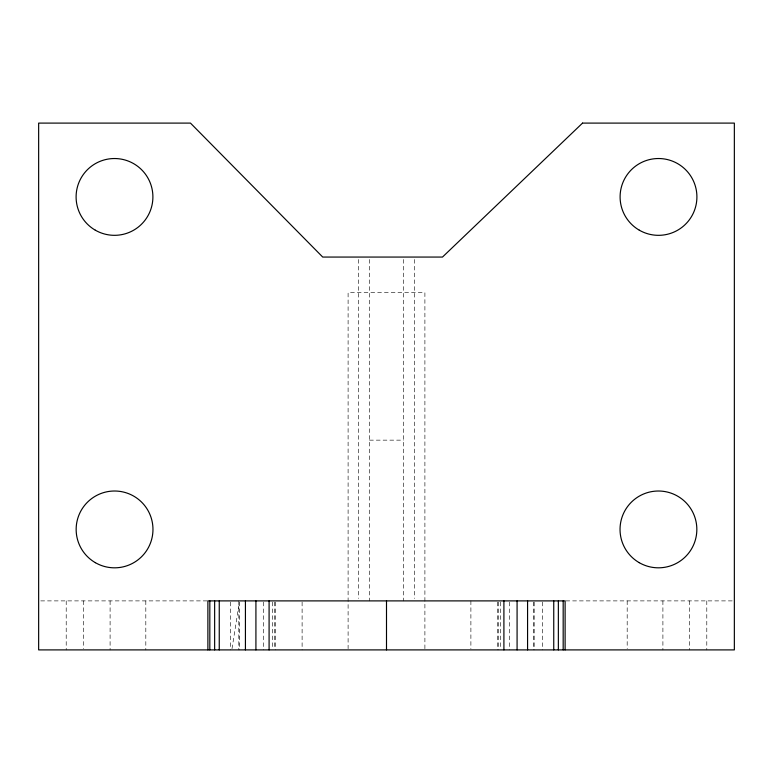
<?xml version="1.0" encoding="UTF-8"?>
<svg xmlns="http://www.w3.org/2000/svg" width="773" height="773" viewBox="0 0 773 773"><rect width="100%" height="100%" fill="white"/><g stroke="black" fill="none" stroke-linecap="round" stroke-linejoin="round"><path stroke-width="0.58" stroke-dasharray="3.87 2.9" d="M231.997 648.731L238.809 605.732M369.533 440.146L403.467 440.146M40.747 600.892L207.135 600.892M565.865 600.892L732.253 600.892M706.793 600.892L706.793 649.9M689.7 600.892L689.7 649.9M662.905 600.892L662.905 649.9M627.183 600.892L627.183 648.702M542.337 602.09L542.337 649.9M534.191 602.09L534.191 649.9M533.409 602.09L533.409 649.9M509.301 602.09L509.301 649.9M500.421 602.09L500.421 648.702M498.469 602.09L498.469 649.9M497.686 602.09L497.686 649.9M470.892 600.892L470.892 648.702M424.899 648.692L424.899 292.667L348.101 292.667L348.101 648.692M414.628 259.477L414.628 598.486M403.467 259.477L403.467 600.892M369.533 259.477L369.533 600.892M358.372 259.477L358.372 598.486M302.108 602.09L302.108 649.9M275.314 602.09L275.314 649.9M274.531 602.09L274.531 648.702M272.579 602.09L272.579 648.702M263.699 602.09L263.699 649.9M239.591 602.09L239.591 649.9M238.809 600.892L238.809 649.9M230.663 602.09L230.663 649.9M145.817 600.892L145.817 649.9M110.095 600.892L110.095 649.9M83.3 600.892L83.3 648.702M66.207 600.892L66.207 649.9"/><path stroke-width="1.16" d="M565.111 649.9L565.111 600.892L207.889 600.892L207.889 649.9M563.179 600.892L563.179 649.9M558.357 600.892L558.357 649.9M553.748 600.892L553.748 649.9M527.572 600.892L527.572 649.9M517.079 600.892L517.079 649.9M503.909 600.892L503.909 649.9M386.5 600.892L386.5 649.9M269.091 600.892L269.091 649.9M255.921 600.892L255.921 649.9M245.428 600.892L245.428 649.9M219.252 600.892L219.252 649.9M214.643 600.892L214.643 649.9M209.821 600.892L209.821 649.9M582.533 123.1L442.485 257.061L322.718 257.061L190.467 123.1L38.65 123.1L38.65 649.9L734.35 649.9L734.35 123.1L582.533 123.1M95.359 562.676A38.399 38.399 0 0 0 152.967 529.418A38.399 38.399 0 0 0 95.359 496.16A38.399 38.399 0 0 0 95.359 562.676M639.3 230.18A38.399 38.399 0 0 0 696.908 196.922A38.399 38.399 0 0 0 639.3 163.673A38.399 38.399 0 0 0 639.3 230.18M95.301 230.18A38.399 38.399 0 0 0 152.899 196.922A38.399 38.399 0 0 0 95.301 163.673A38.399 38.399 0 0 0 95.301 230.18M639.242 562.676A38.399 38.399 0 0 0 696.84 529.418A38.399 38.399 0 0 0 639.242 496.16A38.399 38.399 0 0 0 639.242 562.676"/></g></svg>
